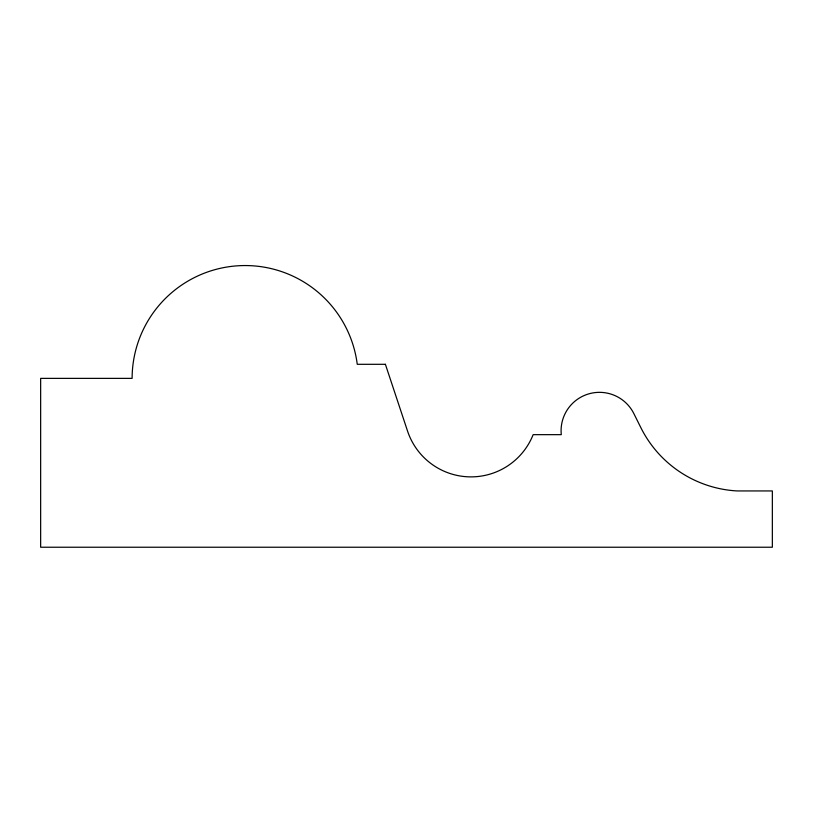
<?xml version="1.0" encoding="UTF-8"?>
<svg xmlns="http://www.w3.org/2000/svg" width="813" height="813" viewBox="0 0 813 813"><rect width="100%" height="100%" fill="white"/><g stroke="black" fill="none" stroke-linecap="round" stroke-linejoin="round"><path stroke-width="1.22" d="M385.392 364.305L357.253 364.305A113.017 113.017 0 0 0 238.087 265.77A113.017 113.017 0 0 0 132.113 378.37L40.65 378.37L40.65 547.23L772.35 547.23L772.35 490.94L737.167 490.94A114.511 114.511 0 0 1 640.847 427.638L633.855 413.604A38.404 38.404 0 0 0 561.285 434.66L533.145 434.66A66.849 66.849 0 0 1 407.547 431.073L385.392 364.305"/></g></svg>
